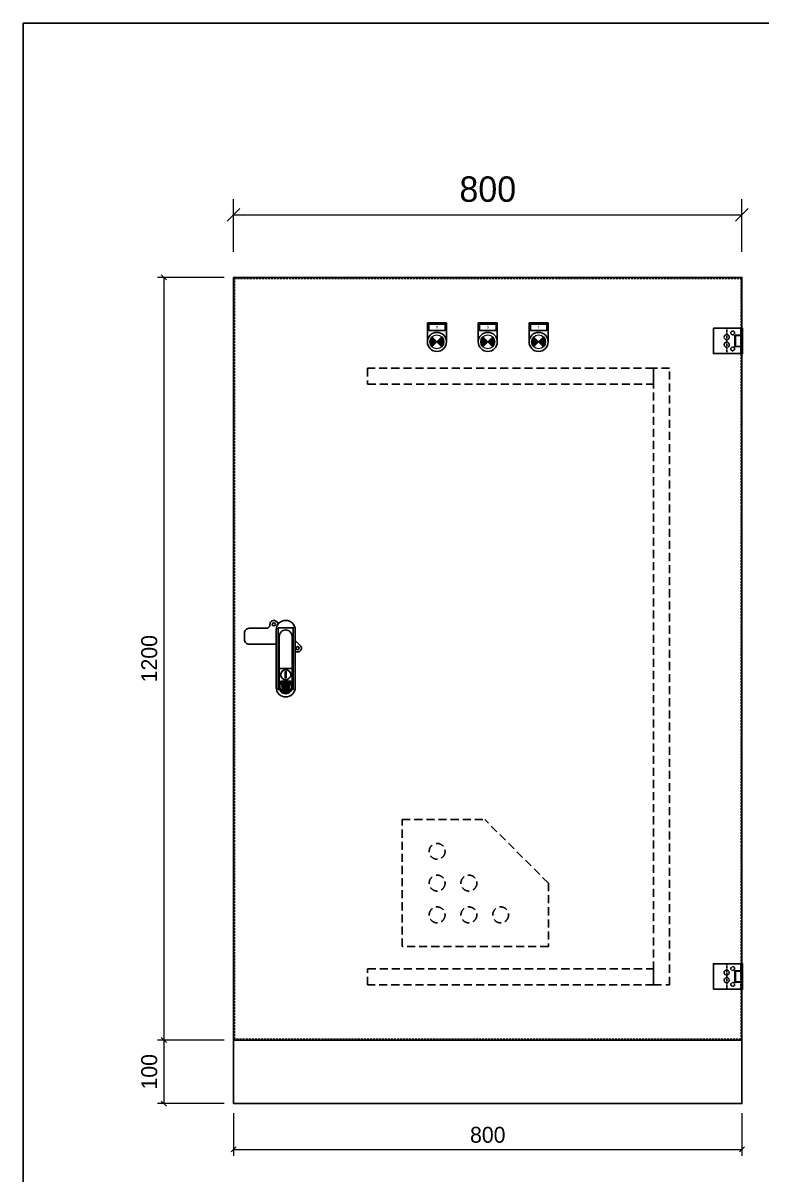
# Model space of a CAD drawing. Header units: millimetres. Extents: x 0 to 4277, y 0 to 3024.
# Drawn here: x 0 to 1163, y 1211 to 3024 of the extents above; entities that cross this region are included whole.
import ezdxf
from ezdxf.enums import TextEntityAlignment as Align

# ---------------------------------------------------------------- set-up
doc = ezdxf.new("R2010")
doc.units = ezdxf.units.MM
doc.linetypes.add('HIDDEN2', pattern=[4.7625, 3.175, -1.5875])
doc.linetypes.add('HIDDENX2', pattern=[19.05, 12.7, -6.35])
doc.layers.add('01', color=7, linetype='HIDDEN2')
doc.layers.add('DIM', color=253, linetype='Continuous')
doc.layers.add('07', color=5, linetype='Continuous', lineweight=5)
doc.styles.add('Arial', font='arial.ttf')
doc.styles.add('Arial-Black', font='txt')
doc.styles.add('Tahoma (Input Text)', font='tahoma.ttf')
doc.dimstyles.new('Dim-25', dxfattribs={"dimtxt": 25, "dimasz": 8, "dimexe": 10, "dimexo": 15, "dimgap": 10, "dimtad": 1, "dimdec": 0, "dimtxsty": 'Standard', "dimblk": 'OBLIQUE', "dimcen": 10, "dimclrd": 5, "dimclre": 5, "dimclrt": 3, "dimazin": 3, "dimtfac": 1, "dimtdec": 0, "dimtmove": 0, "dimatfit": 3, "dimldrblk": 'OBLIQUE', "dimlwd": 9, "dimlwe": 9})
doc.dimstyles.new('Dim-40', dxfattribs={"dimtxt": 40, "dimasz": 20, "dimexe": 25, "dimexo": 40, "dimgap": 20, "dimtad": 1, "dimdec": 0, "dimtxsty": 'Standard', "dimblk": 'OBLIQUE', "dimcen": 15, "dimclrd": 5, "dimclre": 5, "dimclrt": 3, "dimazin": 3, "dimtfac": 1, "dimtdec": 0, "dimtmove": 0, "dimatfit": 3, "dimldrblk": 'ARCHTICK', "dimlwd": 9, "dimlwe": 9})

# ---------------------------------------------------------------- blocks, each defined once
blk = doc.blocks.new('khungtenAsean2')
at = {"color": 7}
blk.add_lwpolyline([(0, 0), (2970, 0), (2970, -2100), (0, -2100)], close=True, dxfattribs=at)
at = {"color": 1, "style": 'Tahoma (Input Text)', "flags": 8}
for tag, p in [('#01', (137.1, -2021.3)), ('#03', (506.6, -2019.3)), ('#05', (1106.6, -2021.3)), ('#07', (1834.7, -2021.3)), ('#09', (2146.7, -2021.3)), ('#02', (98.5, -2081.3)), ('#04', (486.1, -2081.3)), ('#06', (1065.3, -2081.3)), ('#08', (1817.4, -2081.3)), ('#10', (2146.7, -2081.3))]:
    blk.add_attdef(tag, p, '', height=25, dxfattribs=at)
blk.add_attdef('#11', text='', height=25, dxfattribs=at).set_placement((2915, -2067.3), align=Align.CENTER)
blk = doc.blocks.new('*D1')
at = {"color": 0, "linetype": 'ByBlock', "lineweight": -2}
for p, q in [((225.5, 2619.8), (217.5, 2627.8)), ((217.5, 1427.8), (225.5, 1419.8))]:
    blk.add_line(p, q, dxfattribs=at)
at = {"layer": 'Defpoints', "color": 0, "transparency": 16777216}
for p in [(331.3, 2623.8), (221.5, 1423.8), (331.3, 1423.8)]:
    blk.add_point(p, dxfattribs=at)
at = {"layer": 'DIM', "color": 5, "lineweight": 9, "transparency": 16777216}
for p, q in [((316.3, 2623.8), (211.5, 2623.8)), ((221.5, 2623.8), (221.5, 1423.8)), ((316.3, 1423.8), (211.5, 1423.8))]:
    blk.add_line(p, q, dxfattribs=at)
at = {"layer": 'DIM', "color": 3, "transparency": 16777216, "insert": (198.7, 2023.8), "char_height": 25, "attachment_point": 5, "rotation": 90}
blk.add_mtext('1200', dxfattribs=at)
blk = doc.blocks.new('_Oblique')
at = {"color": 0, "linetype": 'ByBlock', "lineweight": -2}
blk.add_line((-0.5, -0.5), (0.5, 0.5), dxfattribs=at)
blk = doc.blocks.new('*D2')
at = {"color": 0, "linetype": 'ByBlock', "lineweight": -2}
for p, q in [((335.3, 1255.7), (327.3, 1247.7)), ((1127.3, 1247.7), (1135.3, 1255.7))]:
    blk.add_line(p, q, dxfattribs=at)
at = {"layer": 'Defpoints', "color": 0, "transparency": 16777216}
for p in [(331.3, 1323.8), (1131.3, 1323.8), (1131.3, 1251.7)]:
    blk.add_point(p, dxfattribs=at)
at = {"layer": 'DIM', "color": 5, "lineweight": 9, "transparency": 16777216}
for p, q in [((331.3, 1308.8), (331.3, 1241.7)), ((1131.3, 1308.8), (1131.3, 1241.7)), ((331.3, 1251.7), (1131.3, 1251.7))]:
    blk.add_line(p, q, dxfattribs=at)
at = {"layer": 'DIM', "color": 3, "transparency": 16777216, "insert": (731.3, 1274.5), "char_height": 25, "attachment_point": 5}
blk.add_mtext('800', dxfattribs=at)
blk = doc.blocks.new('AB301-2-1')
at = {"linetype": 'Continuous'}
h = blk.add_hatch(dxfattribs=at)
h.set_pattern_fill('ACAD_ISO09W100', color=1, scale=0.2)
h.set_pattern_definition([(0, (-368.0181, 398.3814), (0, 1), [4.8, -0.6, 1.2, -0.6, 1.2, -0.6])])
h.paths.add_polyline_path([(-4.1, -88.5, 0.118404), (0, -89.5, 0.118404), (4.1, -88.5), (7, -72), (-7, -72)])
at = {"color": 1, "linetype": 'Continuous'}
for p, q in [((-10, -50.5), (10, -50.5)), ((-7, -72), (7, -72)), ((-7, -72), (-4.1, -88.5)), ((7, -72), (4.1, -88.5))]:
    blk.add_line(p, q, dxfattribs=at)
for points in [[(-15, -12.5), (-57.5, -12.5, -0.414214), (-65, -5), (-65, 5, -0.414214), (-57.5, 12.5), (-30.7, 12.5, 0.414214), (-24.7, 18.5), (-24.7, 18.7)], [(-24.7, 18.7, -0.198912), (-23, 23), (-23, 23, -0.414214), (-14.5, 23), (-11.3, 19.8)], [(15, -6.5), (23, -14.5, -0.414214), (23, -23), (23, -23, -0.381561), (15, -23.4, -0.381561)]]:
    blk.add_lwpolyline(points, format="xyb", dxfattribs=at)
for points in [[(0, 25), (0, 25, -0.414214), (15, 10), (15, -80.5, -0.414214), (0, -95.5), (0, -95.5, -0.414214), (-15, -80.5), (-15, 10, -0.414214)], [(0, 10, -0.414214), (10, 0), (10, -80.5, -0.414214), (0, -90.5, -0.414214), (-10, -80.5), (-10, 0, -0.414214)], [(9, -72.5), (9, -80.5, -0.414214), (0, -89.5, -0.414214), (-9, -80.5), (-9, -72.5, -0.414214), (-7, -70.5), (7, -70.5, -0.414214)]]:
    blk.add_lwpolyline(points, format="xyb", close=True, dxfattribs=at)
at = {"color": 2, "linetype": 'Continuous'}
blk.add_lwpolyline([(-12, 13.3), (12, 13.3), (12, -83.7), (-12, -83.7)], close=True, dxfattribs=at)
at = {"color": 1, "linetype": 'Continuous'}
blk.add_lwpolyline([(-1, -55.5), (1, -55.5), (1, -65.5), (-1, -65.5)], close=True, dxfattribs=at)
for centre, radius in [((-18.7, 18.7), 2.5), ((18.7, -18.7), 2.5), ((0, -60.5), 8)]:
    blk.add_circle(centre, radius, dxfattribs=at)
blk = doc.blocks.new('HL044-1.3-C')
at = {"color": 1, "linetype": 'HIDDEN2', "ltscale": 0.5}
for p, q in [((-25, 40), (-25, 0)), ((-3, 0), (-3, 40))]:
    blk.add_line(p, q, dxfattribs=at)
at = {"color": 1}
for p, q in [((-12, 29), (0, 29)), ((-12, 11), (-12, 29)), ((-11, 28.5), (0, 28.5)), ((-11, 28.5), (-11, 11.5)), ((0, 11), (-12, 11)), ((0, 11.5), (-11, 11.5))]:
    blk.add_line(p, q, dxfattribs=at)
blk.add_lwpolyline([(-46, 40), (0, 40), (0, 0), (-46, 0)], close=True, dxfattribs=at)
at = {"color": 1, "linetype": 'HIDDEN2', "ltscale": 0.5}
for centre, radius in [((-25, 26), 4), ((-15.5, 32.5), 3), ((-25, 14), 4), ((-15.5, 7.5), 3)]:
    blk.add_circle(centre, radius, dxfattribs=at)
blk = doc.blocks.new('*D3')
at = {"color": 0, "linetype": 'ByBlock', "lineweight": -2}
for p, q in [((225.5, 1419.8), (217.5, 1427.8)), ((217.5, 1327.8), (225.5, 1319.8))]:
    blk.add_line(p, q, dxfattribs=at)
at = {"layer": 'Defpoints', "color": 0, "transparency": 16777216}
for p in [(331.3, 1423.8), (221.5, 1323.8), (331.3, 1323.8)]:
    blk.add_point(p, dxfattribs=at)
at = {"layer": 'DIM', "color": 5, "lineweight": 9, "transparency": 16777216}
for p, q in [((316.3, 1423.8), (211.5, 1423.8)), ((221.5, 1423.8), (221.5, 1323.8)), ((316.3, 1323.8), (211.5, 1323.8))]:
    blk.add_line(p, q, dxfattribs=at)
at = {"layer": 'DIM', "color": 3, "transparency": 16777216, "insert": (198.7, 1373.8), "char_height": 25, "attachment_point": 5, "rotation": 90}
blk.add_mtext('100', dxfattribs=at)
blk = doc.blocks.new('Den XANH')
h = blk.add_hatch(color=5)
h.paths.add_polyline_path([(15, 15), (22.8, 7.2, 0.198912), (26, 15, 0.198912), (22.8, 22.8)])
h.paths.add_polyline_path([(15, 15), (7.2, 22.8, 0.198912), (4, 15, 0.198912), (7.2, 7.2)])
at = {"color": 7}
for p, q in [((0, 45), (30, 45)), ((0, 45), (0, 15)), ((30, 15), (30, 45))]:
    blk.add_line(p, q, dxfattribs=at)
blk.add_lwpolyline([(2, 43), (28, 43), (28, 33), (2, 33)], close=True, dxfattribs=at)
blk.add_circle((15, 15), 15, dxfattribs=at)
at = {"layer": '07', "color": 5, "linetype": 'Continuous', "lineweight": 5, "ltscale": 3}
for p, q in [((22.8, 22.8), (7.2, 7.2)), ((7.2, 22.8), (22.8, 7.2))]:
    blk.add_line(p, q, dxfattribs=at)
blk.add_circle((15, 15), 11, dxfattribs=at)
at = {"layer": '01', "color": 2, "linetype": 'Continuous', "lineweight": 5, "style": 'Arial-Black'}
blk.add_attdef('T-SP', text='', height=2.4, dxfattribs=at).set_placement((15.2, 36), align=Align.CENTER)
blk = doc.blocks.new('Den DO')
h = blk.add_hatch(color=1)
h.paths.add_polyline_path([(7.2, 7.2), (15, 15), (7.2, 22.8, 0.198912), (4, 15, 0.198912)])
h.paths.add_polyline_path([(26, 15, 0.198912), (22.8, 22.8), (15, 15), (22.8, 7.2, 0.198912)])
at = {"color": 7}
for p, q in [((0, 45), (30, 45)), ((0, 45), (0, 15)), ((30, 15), (30, 45))]:
    blk.add_line(p, q, dxfattribs=at)
blk.add_lwpolyline([(2, 43), (28, 43), (28, 33), (2, 33)], close=True, dxfattribs=at)
blk.add_circle((15, 15), 15, dxfattribs=at)
at = {"layer": '07', "color": 1, "linetype": 'Continuous', "lineweight": 5, "ltscale": 3}
for p, q in [((22.8, 22.8), (7.2, 7.2)), ((7.2, 22.8), (22.8, 7.2))]:
    blk.add_line(p, q, dxfattribs=at)
blk.add_circle((15, 15), 11, dxfattribs=at)
at = {"layer": '01', "color": 2, "linetype": 'Continuous', "lineweight": 5, "style": 'Arial-Black'}
blk.add_attdef('T-SP', text='', height=2.4, dxfattribs=at).set_placement((15.2, 36), align=Align.CENTER)
blk = doc.blocks.new('Den VANG')
h = blk.add_hatch(color=2)
h.paths.add_polyline_path([(22.8, 7.2, 0.198912), (26, 15, 0.198912), (22.8, 22.8), (15, 15)])
h.paths.add_polyline_path([(7.2, 7.2), (15, 15), (7.2, 22.8, 0.198912), (4, 15, 0.198912)])
at = {"color": 7}
for p, q in [((0, 45), (30, 45)), ((0, 45), (0, 15)), ((30, 15), (30, 45))]:
    blk.add_line(p, q, dxfattribs=at)
blk.add_lwpolyline([(2, 43), (28, 43), (28, 33), (2, 33)], close=True, dxfattribs=at)
blk.add_circle((15, 15), 15, dxfattribs=at)
at = {"layer": '07', "color": 2, "linetype": 'Continuous', "lineweight": 5, "ltscale": 3}
for p, q in [((22.8, 22.8), (7.2, 7.2)), ((7.2, 22.8), (22.8, 7.2))]:
    blk.add_line(p, q, dxfattribs=at)
blk.add_circle((15, 15), 11, dxfattribs=at)
at = {"layer": '01', "color": 2, "linetype": 'Continuous', "lineweight": 5, "style": 'Arial-Black'}
blk.add_attdef('T-SP', text='', height=2.4, dxfattribs=at).set_placement((15.2, 36), align=Align.CENTER)
blk = doc.blocks.new('*D9')
at = {"color": 0, "linetype": 'ByBlock', "lineweight": -2}
for p, q in [((341.3, 2732), (321.3, 2712)), ((1121.3, 2712), (1141.3, 2732))]:
    blk.add_line(p, q, dxfattribs=at)
at = {"layer": 'Defpoints', "color": 0, "transparency": 16777216}
for p in [(1131.3, 2722), (331.3, 2623.8), (1131.3, 2623.8)]:
    blk.add_point(p, dxfattribs=at)
at = {"layer": 'DIM', "color": 5, "lineweight": 9, "transparency": 16777216}
for p, q in [((331.3, 2663.8), (331.3, 2747)), ((1131.3, 2663.8), (1131.3, 2747)), ((331.3, 2722), (1131.3, 2722))]:
    blk.add_line(p, q, dxfattribs=at)
at = {"layer": 'DIM', "color": 3, "transparency": 16777216, "insert": (731.3, 2762.4), "char_height": 40, "attachment_point": 5}
blk.add_mtext('800', dxfattribs=at)
blk = doc.blocks.new('_ArchTick')
at = {"color": 0, "const_width": 0.15}
blk.add_lwpolyline([(-0.5, -0.5), (0.5, 0.5)], dxfattribs=at)
blk = doc.blocks.new('ga tai lieu')
at = {"color": 7, "linetype": 'HIDDENX2'}
for p, q in [((0, 0), (0, 200)), ((0, 200), (130, 200)), ((230, 100), (130, 200)), ((230, 100), (230, 0)), ((230, 0), (0, 0))]:
    blk.add_line(p, q, dxfattribs=at)
for centre in [(55, 150), (55, 100), (105, 100), (55, 50), (105, 50), (155, 50)]:
    blk.add_circle(centre, 12.5, dxfattribs=at)

msp = doc.modelspace()

# ---------------------------------------------------------------- linework, layer by layer
for points in [[(331.3, 2623.8), (1131.3, 2623.8), (1131.3, 1423.8), (331.3, 1423.8)], [(331.3, 1423.8), (1131.3, 1423.8), (1131.3, 1323.8), (331.3, 1323.8)]]:
    msp.add_lwpolyline(points, close=True)
at = {"linetype": 'HIDDEN2'}
msp.add_lwpolyline([(332.8, 2622.3), (1129.8, 2622.3), (1129.8, 1425.3), (332.8, 1425.3)], close=True, dxfattribs=at)
at = {"color": 2, "linetype": 'HIDDENX2'}
for points in [[(542.2, 2455.7), (992.2, 2455.7), (992.2, 2480.7), (542.2, 2480.7)], [(992.2, 2480.7), (992.2, 1510.7), (1017.2, 1510.7), (1017.2, 2480.7)], [(542.2, 1535.7), (992.2, 1535.7), (992.2, 1510.7), (542.2, 1510.7)]]:
    msp.add_lwpolyline(points, close=True, dxfattribs=at)

# ---------------------------------------------------------------- block references
at = {"xscale": 1.440000000002328, "yscale": 1.440000000002328, "zscale": 1.440000000002328}
msp.add_blockref('khungtenAsean2', (0, 3024), dxfattribs=at)
at = {"color": 7}
ref = msp.add_blockref('Den DO', (636.3, 2507.3), dxfattribs=at)
ref.add_attrib('T-SP', 'R', dxfattribs={"layer": '01', "color": 2, "linetype": 'Continuous', "lineweight": 5, "height": 4, "style": 'Arial'}).set_placement((651.6, 2543.3), align=Align.CENTER)
ref = msp.add_blockref('Den VANG', (716.3, 2507.3), dxfattribs=at)
ref.add_attrib('T-SP', 'S', dxfattribs={"layer": '01', "color": 2, "linetype": 'Continuous', "lineweight": 5, "height": 4, "style": 'Arial'}).set_placement((731.6, 2543.3), align=Align.CENTER)
ref = msp.add_blockref('Den XANH', (796.3, 2507.3), dxfattribs=at)
ref.add_attrib('T-SP', 'T', dxfattribs={"layer": '01', "color": 2, "linetype": 'Continuous', "lineweight": 5, "height": 4, "style": 'Arial'}).set_placement((811.6, 2543.3), align=Align.CENTER)
for name, p in [('HL044-1.3-C', (1132.3, 2503.8)), ('AB301-2-1', (413.3, 2059.1))]:
    msp.add_blockref(name, p)
msp.add_blockref('ga tai lieu', (596.6, 1570.7), dxfattribs=at)
at = {"xscale": -1, "rotation": 180}
msp.add_blockref('HL044-1.3-C', (1132.3, 1543.8), dxfattribs=at)

# ---------------------------------------------------------------- dimensions: what is measured, and where the dimension line sits
at = {"layer": 'DIM', "color": 2}
dim = msp.add_linear_dim(base=(1131.3, 2722), p1=(331.3, 2623.8), p2=(1131.3, 2623.8), dimstyle='Dim-40', dxfattribs=at)
dim.commit()
dim.dimension.update_dxf_attribs({"geometry": '*D9', "text_midpoint": (731.3, 2762.4)})
at = {"layer": 'DIM'}
for base, p1, p2, picture, middle in [((221.5, 1423.8), (331.3, 2623.8), (331.3, 1423.8), '*D1', (198.7, 2023.8)), ((221.5, 1323.8), (331.3, 1423.8), (331.3, 1323.8), '*D3', (198.7, 1373.8))]:
    dim = msp.add_linear_dim(base=base, p1=p1, p2=p2, angle=90, dimstyle='Dim-25', dxfattribs=at)
    dim.commit()
    dim.dimension.update_dxf_attribs({"geometry": picture, "text_midpoint": middle})
dim = msp.add_linear_dim(base=(1131.3, 1251.7), p1=(331.3, 1323.8), p2=(1131.3, 1323.8), dimstyle='Dim-25', dxfattribs=at)
dim.commit()
dim.dimension.update_dxf_attribs({"geometry": '*D2', "text_midpoint": (731.3, 1274.5)})

doc.saveas('drawing.dxf')
